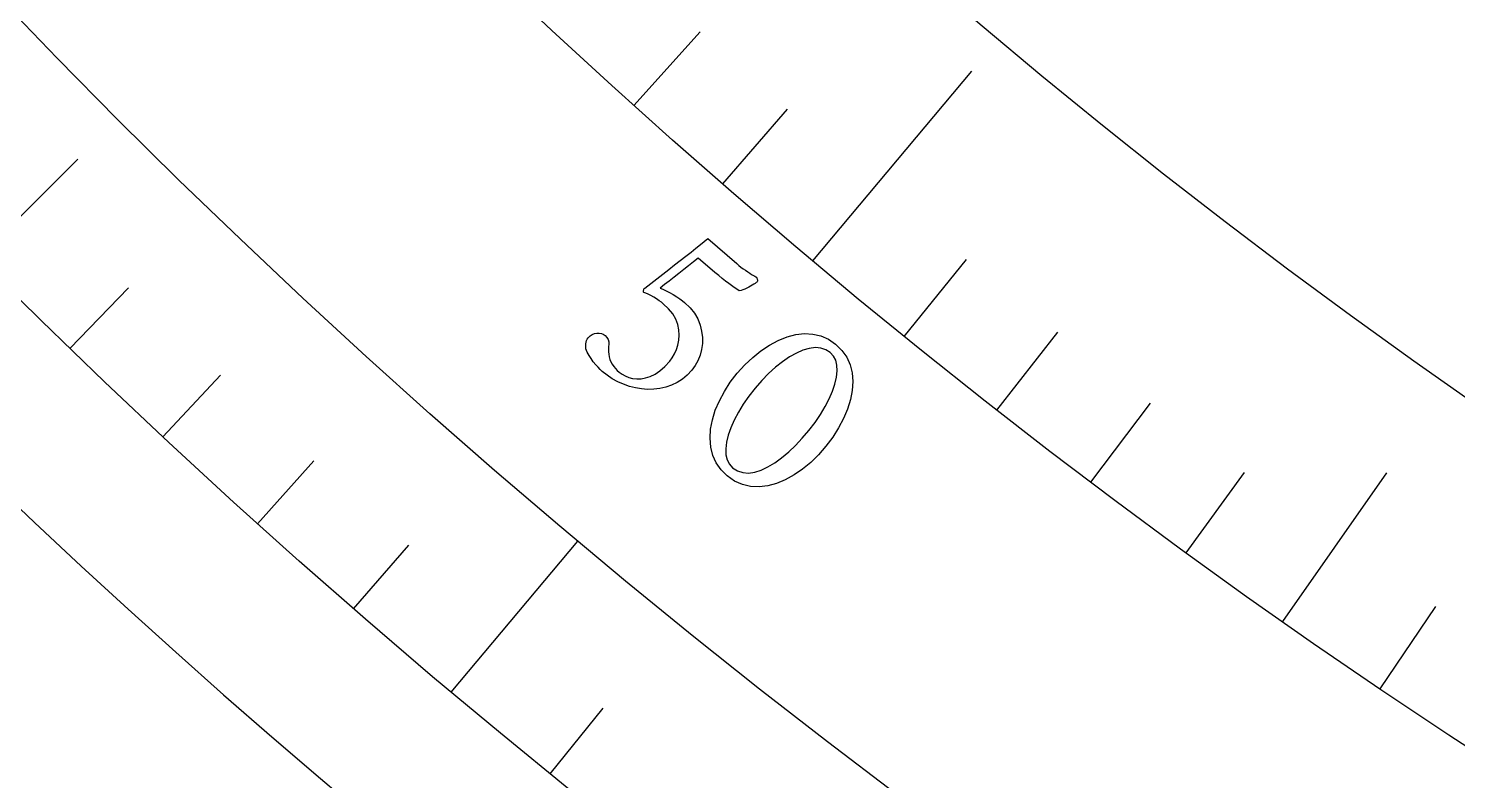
# Model space of a CAD drawing. Header units: millimetres. Extents: x -50 to 50, y -50 to 64.
# Drawn here: x -34.31 to -24.79, y -38.12 to -33.12 of the extents above; entities that cross this region are included whole.
import ezdxf

# ---------------------------------------------------------------- set-up
doc = ezdxf.new("R2010")
doc.units = ezdxf.units.MM
for name, color, linetype in [('CUT_OUTER', 1, 'Continuous'), ('ENGRAVE', 7, 'Continuous'), ('ENGRAVE_FINE', 8, 'Continuous'), ('TEXT', 5, 'Continuous')]:
    doc.layers.add(name, color=color, linetype=linetype)

msp = doc.modelspace()

# ---------------------------------------------------------------- linework, layer by layer
at = {"layer": 'CUT_OUTER'}
msp.add_arc((0, -0.0002), 49.9998, 177.11535, 4.43206, dxfattribs=at)
at = {"layer": 'ENGRAVE'}
for points in [[(-29.0861, -34.6635), (-28.0255, -33.3995)], [(-34.6482, -34.6482), (-33.9853, -33.9853)], [(-25.9543, -37.0666), (-25.2603, -36.0755)], [(-31.4966, -37.5362), (-30.6529, -36.5307)]]:
    msp.add_lwpolyline(points, dxfattribs=at)
for radius in [49, 49, 47.6875, 45.25, 45.25, 43.325, 39.75, 39.75, 37.65, 33.75, 33.75]:
    msp.add_circle((0, 0), radius, dxfattribs=at)
at = {"layer": 'ENGRAVE_FINE'}
for points in [[(-30.2782, -33.6273), (-29.8365, -33.1368)], [(-29.6867, -34.1506), (-29.2537, -33.6525)], [(-28.4767, -35.1659), (-28.0614, -34.6529)], [(-34.0383, -35.2477), (-33.6475, -34.843)], [(-27.8587, -35.6575), (-27.4523, -35.1374)], [(-33.4179, -35.8363), (-33.0343, -35.4249)], [(-27.2321, -36.1383), (-26.8349, -35.6112)], [(-32.7874, -36.4141), (-32.411, -35.9961)], [(-26.5973, -36.608), (-26.2093, -36.0741)], [(-32.1469, -36.9808), (-31.7779, -36.5562)], [(-25.3035, -37.514), (-24.9344, -36.9668)], [(-30.8367, -38.0802), (-30.4827, -37.643)]]:
    msp.add_lwpolyline(points, dxfattribs=at)
at = {"layer": 'TEXT'}
for points in [[(-29.9407, -34.9402), (-29.9046, -34.975), (-29.8752, -35.0116), (-29.8527, -35.0501), (-29.8368, -35.0906), (-29.8269, -35.1318), (-29.8221, -35.1727), (-29.8223, -35.2133), (-29.8277, -35.2535), (-29.8377, -35.2921), (-29.8518, -35.328), (-29.8701, -35.3611), (-29.8925, -35.3915), (-29.9228, -35.4236), (-29.9554, -35.4509), (-29.9904, -35.4735), (-30.0277, -35.4912), (-30.0666, -35.5045), (-30.1061, -35.5137), (-30.1463, -35.5186), (-30.1872, -35.5195), (-30.2282, -35.5164), (-30.2686, -35.5097), (-30.3086, -35.4994), (-30.3481, -35.4855), (-30.3864, -35.4684), (-30.4228, -35.4483), (-30.4573, -35.4253), (-30.49, -35.3995), (-30.5035, -35.387), (-30.5178, -35.3722), (-30.533, -35.355), (-30.549, -35.3355), (-30.5644, -35.3146), (-30.5778, -35.2934), (-30.5894, -35.272), (-30.5991, -35.2502), (-30.5998, -35.2448), (-30.6, -35.2375), (-30.5997, -35.2281), (-30.5989, -35.2168), (-30.5971, -35.2051), (-30.5938, -35.1943), (-30.589, -35.1846), (-30.5827, -35.1759), (-30.5697, -35.1632), (-30.5559, -35.1538), (-30.541, -35.1475), (-30.5252, -35.1445), (-30.5097, -35.1444), (-30.4954, -35.1471), (-30.4824, -35.1525), (-30.4708, -35.1606), (-30.459, -35.1731), (-30.4509, -35.1871), (-30.4466, -35.2024), (-30.446, -35.2191), (-30.4469, -35.2363), (-30.4473, -35.2529), (-30.447, -35.269), (-30.4462, -35.2846), (-30.4437, -35.3021), (-30.439, -35.3191), (-30.4322, -35.3353), (-30.4231, -35.351), (-30.4125, -35.3658), (-30.4013, -35.3796), (-30.3892, -35.3924), (-30.3765, -35.4041), (-30.3575, -35.4183), (-30.3362, -35.43), (-30.3127, -35.4394), (-30.287, -35.4462), (-30.2596, -35.4497), (-30.2308, -35.4485), (-30.2007, -35.4429), (-30.1693, -35.4327), (-30.1372, -35.4169), (-30.1049, -35.3947), (-30.0724, -35.3659), (-30.0397, -35.3306), (-30.0228, -35.308), (-30.0081, -35.2826), (-29.9957, -35.2545), (-29.9855, -35.2238), (-29.9789, -35.1912), (-29.9768, -35.1577), (-29.9794, -35.1231), (-29.9865, -35.0876), (-29.9996, -35.052), (-30.0201, -35.017), (-30.0479, -34.9826), (-30.083, -34.9489), (-30.0952, -34.9391), (-30.1098, -34.9285), (-30.1271, -34.917), (-30.1468, -34.9046), (-30.1667, -34.8931), (-30.1842, -34.884), (-30.1994, -34.8773), (-30.2122, -34.8731), (-30.2139, -34.871), (-30.2148, -34.8682), (-30.215, -34.8647), (-30.2144, -34.8605), (-30.2132, -34.8561), (-30.2114, -34.852), (-30.2092, -34.8482), (-30.2065, -34.8446), (-30.1665, -34.8135), (-30.1265, -34.7825), (-30.0866, -34.7514), (-30.0466, -34.7202), (-30.0074, -34.6896), (-29.9695, -34.6601), (-29.933, -34.6316), (-29.8978, -34.6041), (-29.8651, -34.5783), (-29.8356, -34.5549), (-29.8095, -34.5338), (-29.7868, -34.515), (-29.5927, -34.6815), (-29.579, -34.693), (-29.5648, -34.7042), (-29.5501, -34.7152), (-29.535, -34.726), (-29.5202, -34.7362), (-29.5064, -34.7452), (-29.4938, -34.7532), (-29.4823, -34.76), (-29.4728, -34.7656), (-29.4659, -34.7695), (-29.4618, -34.7719), (-29.4605, -34.7727), (-29.4589, -34.7774), (-29.4574, -34.7818), (-29.456, -34.7857), (-29.4548, -34.7893), (-29.454, -34.7926), (-29.4541, -34.7958), (-29.4551, -34.7988), (-29.457, -34.8016), (-29.4598, -34.8042), (-29.4645, -34.808), (-29.4712, -34.8129), (-29.4799, -34.819), (-29.49, -34.8256), (-29.501, -34.8322), (-29.5128, -34.8388), (-29.5256, -34.8454), (-29.5386, -34.8514), (-29.5516, -34.8565), (-29.5644, -34.8604), (-29.577, -34.8634), (-29.5924, -34.8526), (-29.6092, -34.8407), (-29.6273, -34.8277), (-29.6468, -34.8135), (-29.6676, -34.7978), (-29.6899, -34.7803), (-29.7135, -34.761), (-29.7385, -34.7399), (-29.8494, -34.6447), (-29.8814, -34.6698), (-29.9137, -34.6951), (-29.9461, -34.7208), (-29.9786, -34.7468), (-30.0109, -34.7725), (-30.0426, -34.7974), (-30.0738, -34.8214), (-30.1044, -34.8446), (-30.0852, -34.852), (-30.0643, -34.8616), (-30.0416, -34.8735), (-30.0172, -34.8876), (-29.9934, -34.9023), (-29.9727, -34.916), (-29.9552, -34.9286), (-29.9407, -34.9402)], [(-28.935, -35.2181), (-28.8926, -35.2592), (-28.8599, -35.3048), (-28.837, -35.3548), (-28.8239, -35.4093), (-28.8197, -35.467), (-28.8234, -35.5265), (-28.835, -35.5877), (-28.8546, -35.6508), (-28.8813, -35.7142), (-28.9141, -35.7766), (-28.9531, -35.838), (-28.9982, -35.8982), (-29.0477, -35.955), (-29.0997, -36.0059), (-29.1541, -36.0508), (-29.2111, -36.0897), (-29.2693, -36.1216), (-29.3275, -36.1453), (-29.3858, -36.1609), (-29.444, -36.1682), (-29.501, -36.1661), (-29.5554, -36.1534), (-29.6072, -36.13), (-29.6563, -36.0961), (-29.698, -36.0554), (-29.7302, -36.0098), (-29.7529, -35.9591), (-29.7662, -35.9035), (-29.7706, -35.8447), (-29.7671, -35.7842), (-29.7554, -35.7222), (-29.7358, -35.6586), (-29.7089, -35.5949), (-29.6756, -35.5326), (-29.636, -35.4717), (-29.5899, -35.4121), (-29.5395, -35.3562), (-29.4868, -35.3061), (-29.4317, -35.262), (-29.3744, -35.2238), (-29.316, -35.1926), (-29.2578, -35.1696), (-29.1998, -35.1547), (-29.1421, -35.148), (-29.0859, -35.1503), (-29.0327, -35.1628), (-28.9824, -35.1854), (-28.935, -35.2181)], [(-28.9694, -35.274), (-28.9993, -35.255), (-29.0325, -35.244), (-29.0692, -35.2412), (-29.1093, -35.2466), (-29.1518, -35.2591), (-29.1957, -35.278), (-29.241, -35.3032), (-29.2876, -35.3347), (-29.3346, -35.3717), (-29.3808, -35.4134), (-29.4263, -35.4599), (-29.4711, -35.511), (-29.5127, -35.5639), (-29.5497, -35.6169), (-29.582, -35.6701), (-29.6098, -35.7234), (-29.6324, -35.7754), (-29.6493, -35.8247), (-29.6605, -35.8712), (-29.666, -35.9149), (-29.6651, -35.9546), (-29.6573, -35.9888), (-29.6424, -36.0177), (-29.6207, -36.0412), (-29.5883, -36.0621), (-29.553, -36.074), (-29.5147, -36.0769), (-29.4735, -36.0707), (-29.4302, -36.0568), (-29.3859, -36.0362), (-29.3403, -36.0089), (-29.2937, -35.9749), (-29.247, -35.9357), (-29.2012, -35.8924), (-29.1564, -35.8451), (-29.1126, -35.7939), (-29.0712, -35.7402), (-29.0347, -35.687), (-29.003, -35.6344), (-28.9763, -35.5823), (-28.9547, -35.5318), (-28.9388, -35.4841), (-28.9285, -35.439), (-28.9238, -35.3966), (-28.9252, -35.3582), (-28.9333, -35.325), (-28.948, -35.2969), (-28.9694, -35.274)]]:
    msp.add_lwpolyline(points, close=True, dxfattribs=at)

doc.saveas('drawing.dxf')
